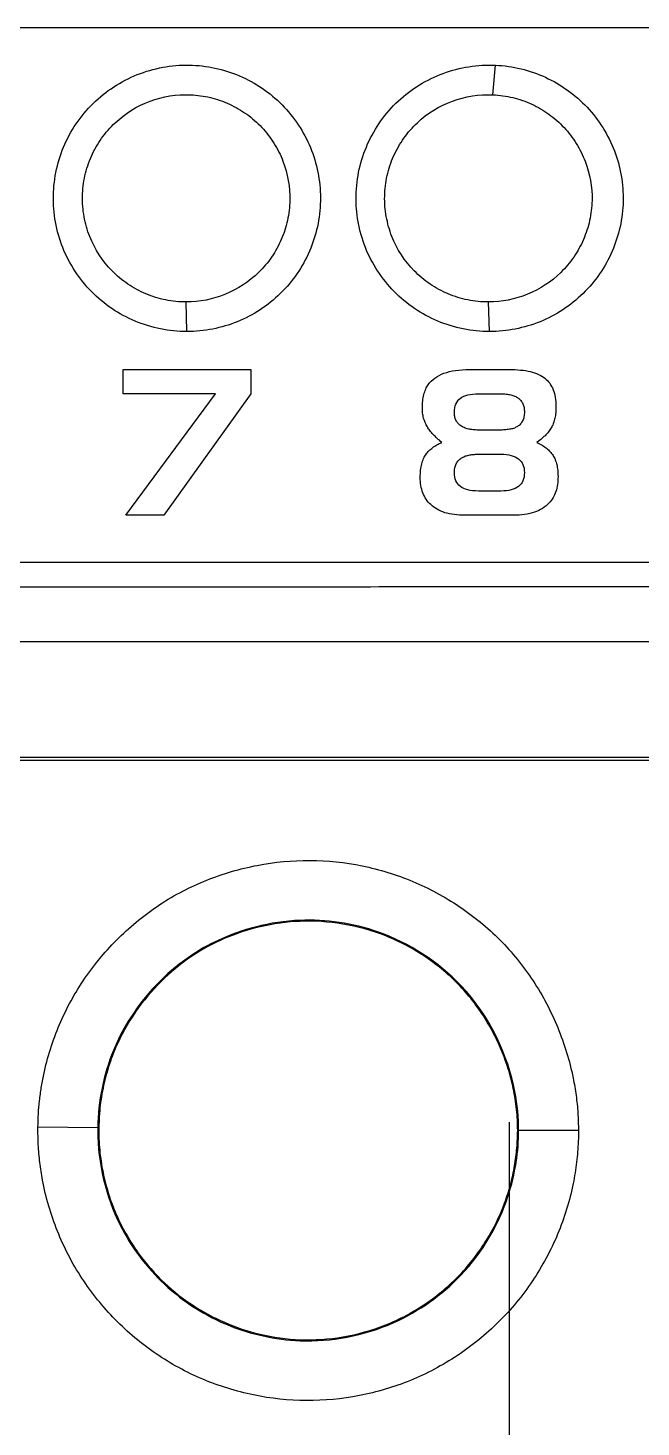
# Model space of a CAD drawing. Header units: inches. Extents: x 15 to 148, y 10 to 111.
# Drawn here: x 141.822 to 142.107, y 101.25 to 101.9 of the extents above; entities that cross this region are included whole.
import ezdxf

# ---------------------------------------------------------------- set-up
doc = ezdxf.new("R2010")
doc.units = ezdxf.units.IN
doc.header["$MEASUREMENT"] = 0
doc.layers.add('BLK_12AWG', color=7, linetype='Continuous')

# ---------------------------------------------------------------- blocks, each defined once
blk = doc.blocks.new('Varia')
at = {"color": 7, "linetype": 'Continuous'}
for p, q in [((165.2195, 100.8405), (162.0019, 100.8405)), ((164.2001, 100.7784), (164.2025, 100.8059)), ((163.9161, 100.5585), (163.9154, 100.586)), ((164.197, 100.5585), (164.1959, 100.586)), ((163.8568, 100.5006), (163.8568, 100.5233)), ((163.8568, 100.5233), (163.9753, 100.5233)), ((163.9753, 100.5233), (163.9753, 100.5006)), ((164.1502, 100.5178), (164.1524, 100.5188)), ((164.1524, 100.5188), (164.1547, 100.5198)), ((164.1547, 100.5198), (164.1572, 100.5206)), ((164.1572, 100.5206), (164.1598, 100.5213)), ((164.1598, 100.5213), (164.1626, 100.5219)), ((164.1626, 100.5219), (164.1655, 100.5224)), ((164.1655, 100.5224), (164.1685, 100.5228)), ((164.1685, 100.5228), (164.1717, 100.5231)), ((164.1717, 100.5231), (164.175, 100.5233)), ((164.175, 100.5233), (164.1785, 100.5233)), ((164.1785, 100.5233), (164.215, 100.5233)), ((164.215, 100.5233), (164.2178, 100.5233)), ((164.2178, 100.5233), (164.2205, 100.5232)), ((164.2205, 100.5232), (164.2232, 100.523)), ((164.2232, 100.523), (164.2257, 100.5228)), ((164.2257, 100.5228), (164.2281, 100.5225)), ((164.2281, 100.5225), (164.2305, 100.5222)), ((164.2305, 100.5222), (164.2327, 100.5217)), ((164.2327, 100.5217), (164.2348, 100.5213)), ((164.2348, 100.5213), (164.2369, 100.5207)), ((164.2369, 100.5207), (164.2388, 100.5201)), ((164.2388, 100.5201), (164.2406, 100.5195)), ((164.2406, 100.5195), (164.2424, 100.5187)), ((164.2424, 100.5187), (164.244, 100.5179)), ((164.1377, 100.5049), (164.1382, 100.5061)), ((164.1382, 100.5061), (164.1388, 100.5071)), ((164.1388, 100.5071), (164.1394, 100.5082)), ((164.1394, 100.5082), (164.1401, 100.5091)), ((164.1401, 100.5091), (164.1414, 100.5108)), ((164.1414, 100.5108), (164.1429, 100.5125)), ((164.1429, 100.5125), (164.1445, 100.5139)), ((164.1445, 100.5139), (164.1463, 100.5153)), ((164.1463, 100.5153), (164.1481, 100.5166)), ((164.1481, 100.5166), (164.1502, 100.5178)), ((164.244, 100.5179), (164.2456, 100.5171)), ((164.2456, 100.5171), (164.247, 100.5161)), ((164.247, 100.5161), (164.2483, 100.5152)), ((164.2483, 100.5152), (164.2496, 100.5141)), ((164.2496, 100.5141), (164.2507, 100.513)), ((164.2507, 100.513), (164.2518, 100.5117)), ((164.2518, 100.5117), (164.2528, 100.5105)), ((164.2528, 100.5105), (164.2537, 100.5091)), ((164.2537, 100.5091), (164.2546, 100.5076)), ((164.2546, 100.5076), (164.2554, 100.5061)), ((164.2554, 100.5061), (164.256, 100.5045)), ((163.9427, 100.5006), (163.8568, 100.5006)), ((163.8595, 100.3879), (163.9427, 100.5006)), ((163.9753, 100.5006), (163.8948, 100.3879)), ((164.1348, 100.4925), (164.135, 100.4941)), ((164.135, 100.4941), (164.1352, 100.4956)), ((164.1352, 100.4956), (164.1354, 100.4971)), ((164.1354, 100.4971), (164.1357, 100.4985)), ((164.1357, 100.4985), (164.136, 100.4999)), ((164.136, 100.4999), (164.1364, 100.5012)), ((164.1364, 100.5012), (164.1368, 100.5025)), ((164.1368, 100.5025), (164.1372, 100.5038)), ((164.1372, 100.5038), (164.1377, 100.5049)), ((164.1657, 100.4912), (164.1665, 100.4927)), ((164.1665, 100.4927), (164.1675, 100.4941)), ((164.1675, 100.4941), (164.1686, 100.4954)), ((164.1686, 100.4954), (164.1699, 100.4965)), ((164.1699, 100.4965), (164.1714, 100.4975)), ((164.1714, 100.4975), (164.173, 100.4984)), ((164.173, 100.4984), (164.1749, 100.4991)), ((164.1749, 100.4991), (164.1769, 100.4997)), ((164.1769, 100.4997), (164.179, 100.5002)), ((164.179, 100.5002), (164.1814, 100.5005)), ((164.1814, 100.5005), (164.1839, 100.5007)), ((164.1839, 100.5007), (164.1866, 100.5008)), ((164.2074, 100.5008), (164.2087, 100.5008)), ((164.2087, 100.5008), (164.2099, 100.5007)), ((164.2099, 100.5007), (164.2111, 100.5007)), ((164.2111, 100.5007), (164.2123, 100.5005)), ((164.2123, 100.5005), (164.2135, 100.5004)), ((164.2135, 100.5004), (164.2146, 100.5002)), ((164.2146, 100.5002), (164.2156, 100.5)), ((164.2156, 100.5), (164.2167, 100.4998)), ((164.2167, 100.4998), (164.2177, 100.4995)), ((164.2177, 100.4995), (164.2186, 100.4992)), ((164.2186, 100.4992), (164.2195, 100.4989)), ((164.2195, 100.4989), (164.2204, 100.4985)), ((164.2204, 100.4985), (164.2213, 100.4981)), ((164.2213, 100.4981), (164.2221, 100.4977)), ((164.2221, 100.4977), (164.2229, 100.4972)), ((164.2229, 100.4972), (164.2236, 100.4967)), ((164.2236, 100.4967), (164.2243, 100.4962)), ((164.2243, 100.4962), (164.2249, 100.4956)), ((164.2249, 100.4956), (164.2255, 100.495)), ((164.2255, 100.495), (164.2261, 100.4944)), ((164.2261, 100.4944), (164.2266, 100.4937)), ((164.2266, 100.4937), (164.2271, 100.493)), ((164.2271, 100.493), (164.2275, 100.4922)), ((164.256, 100.5045), (164.2566, 100.5029)), ((164.2566, 100.5029), (164.2572, 100.5011)), ((164.2572, 100.5011), (164.2576, 100.4993)), ((164.2576, 100.4993), (164.258, 100.4974)), ((164.258, 100.4974), (164.2583, 100.4954)), ((164.2583, 100.4954), (164.2585, 100.4933)), ((164.2585, 100.4933), (164.2586, 100.4912)), ((164.1346, 100.4874), (164.1347, 100.4892)), ((164.1347, 100.4862), (164.1346, 100.4874)), ((164.1347, 100.4908), (164.1348, 100.4925)), ((164.1347, 100.4892), (164.1347, 100.4908)), ((164.1347, 100.485), (164.1347, 100.4862)), ((164.1348, 100.4838), (164.1347, 100.485)), ((164.1349, 100.4827), (164.1348, 100.4838)), ((164.1351, 100.4815), (164.1349, 100.4827)), ((164.1353, 100.4804), (164.1351, 100.4815)), ((164.1355, 100.4793), (164.1353, 100.4804)), ((164.1643, 100.4837), (164.1644, 100.4858)), ((164.1643, 100.4827), (164.1643, 100.4837)), ((164.1644, 100.4816), (164.1643, 100.4827)), ((164.1644, 100.4858), (164.1647, 100.4877)), ((164.1645, 100.4806), (164.1644, 100.4816)), ((164.1647, 100.4797), (164.1645, 100.4806)), ((164.1647, 100.4877), (164.1651, 100.4895)), ((164.1649, 100.4787), (164.1647, 100.4797)), ((164.1651, 100.4895), (164.1657, 100.4912)), ((164.2275, 100.4922), (164.2279, 100.4914)), ((164.2279, 100.4914), (164.2282, 100.4906)), ((164.2282, 100.4906), (164.2285, 100.4897)), ((164.2285, 100.4897), (164.2288, 100.4888)), ((164.2288, 100.4888), (164.229, 100.4879)), ((164.2291, 100.4804), (164.2289, 100.4794)), ((164.229, 100.4879), (164.2291, 100.4869)), ((164.2291, 100.4869), (164.2292, 100.4859)), ((164.2292, 100.4815), (164.2291, 100.4804)), ((164.2292, 100.4859), (164.2293, 100.4848)), ((164.2293, 100.4826), (164.2292, 100.4815)), ((164.2293, 100.4848), (164.2293, 100.4837)), ((164.2293, 100.4837), (164.2293, 100.4826)), ((164.2581, 100.4806), (164.2579, 100.4794)), ((164.2582, 100.4819), (164.2581, 100.4806)), ((164.2584, 100.4833), (164.2582, 100.4819)), ((164.2585, 100.4846), (164.2584, 100.4833)), ((164.2586, 100.486), (164.2585, 100.4846)), ((164.2586, 100.4912), (164.2586, 100.489)), ((164.2586, 100.489), (164.2586, 100.4875)), ((164.2586, 100.4875), (164.2586, 100.486)), ((164.1358, 100.4782), (164.1355, 100.4793)), ((164.1361, 100.4771), (164.1358, 100.4782)), ((164.1365, 100.476), (164.1361, 100.4771)), ((164.1368, 100.475), (164.1365, 100.476)), ((164.1373, 100.4739), (164.1368, 100.475)), ((164.1377, 100.4729), (164.1373, 100.4739)), ((164.1382, 100.4719), (164.1377, 100.4729)), ((164.1387, 100.4709), (164.1382, 100.4719)), ((164.1393, 100.47), (164.1387, 100.4709)), ((164.1398, 100.4691), (164.1393, 100.47)), ((164.1404, 100.4682), (164.1398, 100.4691)), ((164.141, 100.4674), (164.1404, 100.4682)), ((164.1417, 100.4665), (164.141, 100.4674)), ((164.1651, 100.4778), (164.1649, 100.4787)), ((164.1654, 100.477), (164.1651, 100.4778)), ((164.1658, 100.4762), (164.1654, 100.477)), ((164.1662, 100.4754), (164.1658, 100.4762)), ((164.1666, 100.4747), (164.1662, 100.4754)), ((164.1671, 100.474), (164.1666, 100.4747)), ((164.1676, 100.4733), (164.1671, 100.474)), ((164.1682, 100.4727), (164.1676, 100.4733)), ((164.1688, 100.4721), (164.1682, 100.4727)), ((164.1695, 100.4715), (164.1688, 100.4721)), ((164.1702, 100.471), (164.1695, 100.4715)), ((164.171, 100.4705), (164.1702, 100.471)), ((164.1718, 100.4701), (164.171, 100.4705)), ((164.1726, 100.4696), (164.1718, 100.4701)), ((164.1735, 100.4693), (164.1726, 100.4696)), ((164.1744, 100.4689), (164.1735, 100.4693)), ((164.1753, 100.4686), (164.1744, 100.4689)), ((164.1763, 100.4683), (164.1753, 100.4686)), ((164.1773, 100.468), (164.1763, 100.4683)), ((164.1783, 100.4678), (164.1773, 100.468)), ((164.1794, 100.4676), (164.1783, 100.4678)), ((164.1805, 100.4674), (164.1794, 100.4676)), ((164.1817, 100.4673), (164.1805, 100.4674)), ((164.1829, 100.4672), (164.1817, 100.4673)), ((164.1841, 100.4671), (164.1829, 100.4672)), ((164.1853, 100.467), (164.1841, 100.4671)), ((164.1866, 100.467), (164.1853, 100.467)), ((164.2087, 100.467), (164.2074, 100.467)), ((164.2099, 100.4671), (164.2087, 100.467)), ((164.2111, 100.4671), (164.2099, 100.4671)), ((164.2122, 100.4672), (164.2111, 100.4671)), ((164.2133, 100.4674), (164.2122, 100.4672)), ((164.2144, 100.4675), (164.2133, 100.4674)), ((164.2154, 100.4677), (164.2144, 100.4675)), ((164.2164, 100.4679), (164.2154, 100.4677)), ((164.2174, 100.4681), (164.2164, 100.4679)), ((164.2183, 100.4683), (164.2174, 100.4681)), ((164.2191, 100.4686), (164.2183, 100.4683)), ((164.22, 100.4689), (164.2191, 100.4686)), ((164.2208, 100.4692), (164.22, 100.4689)), ((164.2215, 100.4696), (164.2208, 100.4692)), ((164.2222, 100.4699), (164.2215, 100.4696)), ((164.2229, 100.4703), (164.2222, 100.4699)), ((164.2237, 100.4709), (164.2229, 100.4703)), ((164.2244, 100.4714), (164.2237, 100.4709)), ((164.2251, 100.472), (164.2244, 100.4714)), ((164.2257, 100.4727), (164.2251, 100.472)), ((164.2263, 100.4734), (164.2257, 100.4727)), ((164.2268, 100.4741), (164.2263, 100.4734)), ((164.2273, 100.4749), (164.2268, 100.4741)), ((164.2277, 100.4757), (164.2273, 100.4749)), ((164.2281, 100.4766), (164.2277, 100.4757)), ((164.2284, 100.4775), (164.2281, 100.4766)), ((164.2287, 100.4784), (164.2284, 100.4775)), ((164.2289, 100.4794), (164.2287, 100.4784)), ((164.2531, 100.4672), (164.2524, 100.4663)), ((164.2537, 100.4681), (164.2531, 100.4672)), ((164.2542, 100.469), (164.2537, 100.4681)), ((164.2547, 100.4699), (164.2542, 100.469)), ((164.2552, 100.4708), (164.2547, 100.4699)), ((164.2556, 100.4717), (164.2552, 100.4708)), ((164.2561, 100.4727), (164.2556, 100.4717)), ((164.2564, 100.4737), (164.2561, 100.4727)), ((164.2568, 100.4748), (164.2564, 100.4737)), ((164.2571, 100.4759), (164.2568, 100.4748)), ((164.2574, 100.477), (164.2571, 100.4759)), ((164.2576, 100.4782), (164.2574, 100.477)), ((164.2579, 100.4794), (164.2576, 100.4782)), ((164.1423, 100.4656), (164.1417, 100.4665)), ((164.1431, 100.4647), (164.1423, 100.4656)), ((164.1438, 100.4639), (164.1431, 100.4647)), ((164.1447, 100.463), (164.1438, 100.4639)), ((164.1455, 100.4621), (164.1447, 100.463)), ((164.1464, 100.4612), (164.1455, 100.4621)), ((164.1474, 100.4602), (164.1464, 100.4612)), ((164.1483, 100.4593), (164.1474, 100.4602)), ((164.1481, 100.4533), (164.1492, 100.4539)), ((164.1494, 100.4584), (164.1483, 100.4593)), ((164.1492, 100.4539), (164.1503, 100.4545)), ((164.1504, 100.4575), (164.1494, 100.4584)), ((164.1503, 100.4545), (164.1515, 100.455)), ((164.1515, 100.4565), (164.1504, 100.4575)), ((164.1527, 100.4556), (164.1515, 100.4565)), ((164.1515, 100.455), (164.1527, 100.4556)), ((164.2422, 100.4565), (164.241, 100.4556)), ((164.241, 100.4556), (164.2422, 100.455)), ((164.2433, 100.4574), (164.2422, 100.4565)), ((164.2422, 100.455), (164.2434, 100.4543)), ((164.2445, 100.4583), (164.2433, 100.4574)), ((164.2434, 100.4543), (164.2446, 100.4537)), ((164.2455, 100.4592), (164.2445, 100.4583)), ((164.2446, 100.4537), (164.2458, 100.453)), ((164.2465, 100.4601), (164.2455, 100.4592)), ((164.2475, 100.461), (164.2465, 100.4601)), ((164.2485, 100.4618), (164.2475, 100.461)), ((164.2493, 100.4627), (164.2485, 100.4618)), ((164.2502, 100.4636), (164.2493, 100.4627)), ((164.251, 100.4645), (164.2502, 100.4636)), ((164.2517, 100.4654), (164.251, 100.4645)), ((164.2524, 100.4663), (164.2517, 100.4654)), ((164.1357, 100.4405), (164.1363, 100.4417)), ((164.1363, 100.4417), (164.1369, 100.4427)), ((164.1369, 100.4427), (164.1375, 100.4437)), ((164.1375, 100.4437), (164.1381, 100.4447)), ((164.1381, 100.4447), (164.1387, 100.4455)), ((164.1387, 100.4455), (164.1394, 100.4463)), ((164.1394, 100.4463), (164.1401, 100.4471)), ((164.1401, 100.4471), (164.1409, 100.4479)), ((164.1409, 100.4479), (164.1416, 100.4486)), ((164.1416, 100.4486), (164.1424, 100.4493)), ((164.1424, 100.4493), (164.1433, 100.45)), ((164.1433, 100.45), (164.1442, 100.4507)), ((164.1442, 100.4507), (164.1451, 100.4514)), ((164.1451, 100.4514), (164.1461, 100.4521)), ((164.1461, 100.4521), (164.1471, 100.4527)), ((164.1471, 100.4527), (164.1481, 100.4533)), ((164.1695, 100.4401), (164.1703, 100.4407)), ((164.1703, 100.4407), (164.1711, 100.4412)), ((164.1711, 100.4412), (164.1718, 100.4416)), ((164.1718, 100.4416), (164.1725, 100.442)), ((164.1725, 100.442), (164.1732, 100.4423)), ((164.1732, 100.4423), (164.174, 100.4427)), ((164.174, 100.4427), (164.1748, 100.443)), ((164.1748, 100.443), (164.1757, 100.4432)), ((164.1757, 100.4432), (164.1766, 100.4435)), ((164.1766, 100.4435), (164.1776, 100.4437)), ((164.1776, 100.4437), (164.1786, 100.4439)), ((164.1786, 100.4439), (164.1796, 100.4441)), ((164.1796, 100.4441), (164.1806, 100.4442)), ((164.1806, 100.4442), (164.1818, 100.4443)), ((164.1818, 100.4443), (164.1829, 100.4444)), ((164.1829, 100.4444), (164.1841, 100.4445)), ((164.1841, 100.4445), (164.1853, 100.4445)), ((164.1853, 100.4445), (164.1866, 100.4445)), ((164.2075, 100.4445), (164.2101, 100.4445)), ((164.2101, 100.4445), (164.2126, 100.4443)), ((164.2126, 100.4443), (164.2149, 100.4439)), ((164.2149, 100.4439), (164.217, 100.4435)), ((164.217, 100.4435), (164.219, 100.4429)), ((164.219, 100.4429), (164.2208, 100.4421)), ((164.2208, 100.4421), (164.2224, 100.4413)), ((164.2224, 100.4413), (164.2239, 100.4403)), ((164.2458, 100.453), (164.2468, 100.4523)), ((164.2468, 100.4523), (164.2479, 100.4516)), ((164.2479, 100.4516), (164.2489, 100.4509)), ((164.2489, 100.4509), (164.2498, 100.4501)), ((164.2498, 100.4501), (164.2507, 100.4494)), ((164.2507, 100.4494), (164.2516, 100.4486)), ((164.2516, 100.4486), (164.2524, 100.4478)), ((164.2524, 100.4478), (164.2532, 100.4469)), ((164.2532, 100.4469), (164.254, 100.4461)), ((164.254, 100.4461), (164.2546, 100.4452)), ((164.2546, 100.4452), (164.2553, 100.4444)), ((164.2553, 100.4444), (164.2559, 100.4435)), ((164.2559, 100.4435), (164.2565, 100.4425)), ((164.2565, 100.4425), (164.257, 100.4416)), ((164.257, 100.4416), (164.2575, 100.4405)), ((164.1328, 100.4266), (164.1329, 100.4282)), ((164.1329, 100.4282), (164.133, 100.4298)), ((164.133, 100.4298), (164.1332, 100.4313)), ((164.1332, 100.4313), (164.1335, 100.4328)), ((164.1335, 100.4328), (164.1337, 100.4342)), ((164.1337, 100.4342), (164.1341, 100.4356)), ((164.1341, 100.4356), (164.1344, 100.4369)), ((164.1344, 100.4369), (164.1348, 100.4381)), ((164.1348, 100.4381), (164.1353, 100.4394)), ((164.1353, 100.4394), (164.1357, 100.4405)), ((164.1643, 100.4286), (164.1644, 100.4298)), ((164.1643, 100.4275), (164.1643, 100.4286)), ((164.1644, 100.4298), (164.1646, 100.4308)), ((164.1646, 100.4308), (164.1647, 100.4319)), ((164.1647, 100.4319), (164.165, 100.4329)), ((164.165, 100.4329), (164.1653, 100.4338)), ((164.1653, 100.4338), (164.1656, 100.4348)), ((164.1656, 100.4348), (164.166, 100.4357)), ((164.166, 100.4357), (164.1665, 100.4365)), ((164.1665, 100.4365), (164.167, 100.4373)), ((164.167, 100.4373), (164.1675, 100.438)), ((164.1675, 100.438), (164.1681, 100.4388)), ((164.1681, 100.4388), (164.1688, 100.4394)), ((164.1688, 100.4394), (164.1695, 100.4401)), ((164.2239, 100.4403), (164.2251, 100.4391)), ((164.2251, 100.4391), (164.2262, 100.4379)), ((164.2262, 100.4379), (164.2272, 100.4365)), ((164.2272, 100.4365), (164.228, 100.4349)), ((164.228, 100.4349), (164.2285, 100.4332)), ((164.2285, 100.4332), (164.229, 100.4315)), ((164.229, 100.4315), (164.2292, 100.4295)), ((164.2292, 100.4295), (164.2293, 100.4275)), ((164.2575, 100.4405), (164.2579, 100.4395)), ((164.2579, 100.4395), (164.2583, 100.4384)), ((164.2583, 100.4384), (164.2587, 100.4373)), ((164.2587, 100.4373), (164.2591, 100.4361)), ((164.2591, 100.4361), (164.2594, 100.4349)), ((164.2594, 100.4349), (164.2597, 100.4336)), ((164.2597, 100.4336), (164.2599, 100.4324)), ((164.2599, 100.4324), (164.2601, 100.431)), ((164.2601, 100.431), (164.2603, 100.4297)), ((164.2603, 100.4297), (164.2604, 100.4282)), ((164.2604, 100.4282), (164.2605, 100.4268)), ((164.1327, 100.4249), (164.1328, 100.4266)), ((164.1327, 100.4232), (164.1327, 100.4249)), ((164.1327, 100.4212), (164.1327, 100.4232)), ((164.1328, 100.4192), (164.1327, 100.4212)), ((164.133, 100.4173), (164.1328, 100.4192)), ((164.1333, 100.4155), (164.133, 100.4173)), ((164.1336, 100.4137), (164.1333, 100.4155)), ((164.1644, 100.4254), (164.1643, 100.4275)), ((164.1647, 100.4234), (164.1644, 100.4254)), ((164.1651, 100.4216), (164.1647, 100.4234)), ((164.1657, 100.42), (164.1651, 100.4216)), ((164.1665, 100.4184), (164.1657, 100.42)), ((164.1674, 100.417), (164.1665, 100.4184)), ((164.1686, 100.4158), (164.1674, 100.417)), ((164.1699, 100.4146), (164.1686, 100.4158)), ((164.1713, 100.4136), (164.1699, 100.4146)), ((164.2239, 100.4146), (164.2224, 100.4136)), ((164.2251, 100.4158), (164.2239, 100.4146)), ((164.2262, 100.417), (164.2251, 100.4158)), ((164.2272, 100.4184), (164.2262, 100.417)), ((164.228, 100.42), (164.2272, 100.4184)), ((164.2285, 100.4216), (164.228, 100.42)), ((164.229, 100.4234), (164.2285, 100.4216)), ((164.2292, 100.4254), (164.229, 100.4234)), ((164.2293, 100.4275), (164.2292, 100.4254)), ((164.2597, 100.4148), (164.2594, 100.4131)), ((164.26, 100.4165), (164.2597, 100.4148)), ((164.2603, 100.4182), (164.26, 100.4165)), ((164.2604, 100.42), (164.2603, 100.4182)), ((164.2605, 100.4219), (164.2604, 100.42)), ((164.2605, 100.4268), (164.2605, 100.4253)), ((164.2605, 100.4253), (164.2606, 100.4238)), ((164.2606, 100.4238), (164.2605, 100.4219)), ((164.1341, 100.412), (164.1336, 100.4137)), ((164.1345, 100.4103), (164.1341, 100.412)), ((164.1351, 100.4087), (164.1345, 100.4103)), ((164.1358, 100.4071), (164.1351, 100.4087)), ((164.1365, 100.4056), (164.1358, 100.4071)), ((164.1373, 100.4042), (164.1365, 100.4056)), ((164.1381, 100.4028), (164.1373, 100.4042)), ((164.1391, 100.4014), (164.1381, 100.4028)), ((164.173, 100.4128), (164.1713, 100.4136)), ((164.1748, 100.412), (164.173, 100.4128)), ((164.1768, 100.4114), (164.1748, 100.412)), ((164.179, 100.411), (164.1768, 100.4114)), ((164.1813, 100.4106), (164.179, 100.411)), ((164.1839, 100.4105), (164.1813, 100.4106)), ((164.1866, 100.4104), (164.1839, 100.4105)), ((164.2101, 100.4105), (164.2075, 100.4104)), ((164.2126, 100.4106), (164.2101, 100.4105)), ((164.2149, 100.411), (164.2126, 100.4106)), ((164.217, 100.4114), (164.2149, 100.411)), ((164.219, 100.412), (164.217, 100.4114)), ((164.2208, 100.4128), (164.219, 100.412)), ((164.2224, 100.4136), (164.2208, 100.4128)), ((164.2542, 100.4017), (164.2532, 100.4005)), ((164.255, 100.4029), (164.2542, 100.4017)), ((164.2559, 100.4043), (164.255, 100.4029)), ((164.2566, 100.4056), (164.2559, 100.4043)), ((164.2573, 100.407), (164.2566, 100.4056)), ((164.2579, 100.4085), (164.2573, 100.407)), ((164.2585, 100.41), (164.2579, 100.4085)), ((164.259, 100.4115), (164.2585, 100.41)), ((164.2594, 100.4131), (164.259, 100.4115)), ((164.1401, 100.4002), (164.1391, 100.4014)), ((164.1412, 100.3989), (164.1401, 100.4002)), ((164.1424, 100.3978), (164.1412, 100.3989)), ((164.1437, 100.3966), (164.1424, 100.3978)), ((164.1452, 100.3954), (164.1437, 100.3966)), ((164.1467, 100.3944), (164.1452, 100.3954)), ((164.1483, 100.3934), (164.1467, 100.3944)), ((164.15, 100.3925), (164.1483, 100.3934)), ((164.1518, 100.3917), (164.15, 100.3925)), ((164.1537, 100.391), (164.1518, 100.3917)), ((164.1556, 100.3903), (164.1537, 100.391)), ((164.1577, 100.3898), (164.1556, 100.3903)), ((164.1598, 100.3893), (164.1577, 100.3898)), ((164.162, 100.3888), (164.1598, 100.3893)), ((164.1643, 100.3885), (164.162, 100.3888)), ((164.2319, 100.389), (164.2295, 100.3886)), ((164.2343, 100.3895), (164.2319, 100.389)), ((164.2365, 100.3901), (164.2343, 100.3895)), ((164.2386, 100.3907), (164.2365, 100.3901)), ((164.2407, 100.3915), (164.2386, 100.3907)), ((164.2426, 100.3923), (164.2407, 100.3915)), ((164.2444, 100.3933), (164.2426, 100.3923)), ((164.2462, 100.3943), (164.2444, 100.3933)), ((164.2478, 100.3954), (164.2462, 100.3943)), ((164.2494, 100.3966), (164.2478, 100.3954)), ((164.2509, 100.3979), (164.2494, 100.3966)), ((164.2522, 100.3993), (164.2509, 100.3979)), ((164.2532, 100.4005), (164.2522, 100.3993)), ((163.8948, 100.3879), (163.8595, 100.3879)), ((164.1667, 100.3882), (164.1643, 100.3885)), ((164.1692, 100.388), (164.1667, 100.3882)), ((164.1718, 100.3879), (164.1692, 100.388)), ((164.1744, 100.3879), (164.1718, 100.3879)), ((164.2188, 100.3879), (164.1744, 100.3879)), ((164.2217, 100.3879), (164.2188, 100.3879)), ((164.2244, 100.3881), (164.2217, 100.3879)), ((164.227, 100.3883), (164.2244, 100.3881)), ((164.2295, 100.3886), (164.227, 100.3883)), ((165.1712, 100.2703), (162.0982, 100.2703)), ((165.1238, 100.2703), (162.1458, 100.2703)), ((161.9117, 100.1632), (165.0906, 100.1632)), ((161.9117, 100.1603), (165.0906, 100.1603)), ((163.8333, 99.819), (163.7778, 99.8197)), ((163.8333, 99.8165), (163.8342, 99.8165)), ((164.2231, 99.8165), (164.224, 99.8165)), ((164.2795, 99.8165), (164.224, 99.8165))]:
    blk.add_line(p, q, dxfattribs=at)
for points, knots in [([(163.9161, 100.5585), (163.9078, 100.5585), (163.8996, 100.5593), (163.8835, 100.5626), (163.8756, 100.565), (163.8604, 100.5714), (163.8532, 100.5752), (163.8396, 100.5845), (163.8332, 100.5898), (163.8161, 100.6073), (163.8068, 100.6214), (163.7978, 100.6442), (163.7955, 100.6522), (163.7926, 100.6684), (163.792, 100.6766), (163.7923, 100.693), (163.7933, 100.7013), (163.7969, 100.7173), (163.7994, 100.725), (163.8095, 100.7477), (163.8192, 100.7612), (163.8373, 100.7781), (163.8438, 100.7831), (163.8577, 100.7917), (163.8652, 100.7954), (163.8882, 100.8039), (163.9048, 100.8066), (163.9213, 100.8059)], [0, 0, 0, 0, 0.0625, 0.0625, 0.125, 0.125, 0.1875, 0.1875, 0.25, 0.25, 0.375, 0.375, 0.4375, 0.4375, 0.5, 0.5, 0.5625, 0.5625, 0.625, 0.625, 0.75, 0.75, 0.8125, 0.8125, 0.875, 0.875, 1, 1, 1, 1]), ([(163.9213, 100.8059), (163.9294, 100.8056), (163.9373, 100.8044), (163.9528, 100.8007), (163.9604, 100.7981), (163.975, 100.7914), (163.9819, 100.7874), (163.9949, 100.7781), (164.001, 100.7728), (164.0119, 100.7611), (164.0168, 100.7548), (164.0253, 100.7413), (164.0289, 100.734), (164.0375, 100.7118), (164.0403, 100.6956), (164.0398, 100.6717), (164.0389, 100.6637), (164.0354, 100.648), (164.033, 100.6405), (164.0266, 100.6258), (164.0227, 100.6187), (164.0137, 100.6056), (164.0085, 100.5995), (163.9913, 100.5826), (163.9778, 100.5737), (163.9554, 100.5646), (163.9478, 100.5624), (163.9322, 100.5593), (163.9241, 100.5585), (163.9161, 100.5585)], [0, 0, 0, 0, 0.0625, 0.0625, 0.125, 0.125, 0.1875, 0.1875, 0.25, 0.25, 0.3125, 0.3125, 0.375, 0.375, 0.5, 0.5, 0.5625, 0.5625, 0.625, 0.625, 0.6875, 0.6875, 0.75, 0.75, 0.875, 0.875, 0.9375, 0.9375, 1, 1, 1, 1]), ([(164.197, 100.5585), (164.1887, 100.5585), (164.1806, 100.5593), (164.1645, 100.5626), (164.1565, 100.565), (164.1414, 100.5714), (164.1342, 100.5753), (164.1206, 100.5845), (164.1142, 100.5898), (164.097, 100.6074), (164.0878, 100.6215), (164.0787, 100.6443), (164.0765, 100.6523), (164.0736, 100.6685), (164.0729, 100.6767), (164.0733, 100.6931), (164.0743, 100.7014), (164.0779, 100.7174), (164.0805, 100.7252), (164.0872, 100.7403), (164.0913, 100.7474), (164.1008, 100.7608), (164.1063, 100.767), (164.1184, 100.7783), (164.1249, 100.7832), (164.1388, 100.7918), (164.1464, 100.7955), (164.1694, 100.804), (164.186, 100.8066), (164.2025, 100.8059)], [0, 0, 0, 0, 0.0625, 0.0625, 0.125, 0.125, 0.1875, 0.1875, 0.25, 0.25, 0.375, 0.375, 0.4375, 0.4375, 0.5, 0.5, 0.5625, 0.5625, 0.625, 0.625, 0.6875, 0.6875, 0.75, 0.75, 0.8125, 0.8125, 0.875, 0.875, 1, 1, 1, 1]), ([(164.2025, 100.8059), (164.2106, 100.8055), (164.2185, 100.8044), (164.2339, 100.8006), (164.2416, 100.798), (164.2561, 100.7913), (164.263, 100.7873), (164.2759, 100.778), (164.2821, 100.7726), (164.293, 100.761), (164.2978, 100.7547), (164.3063, 100.7411), (164.31, 100.7339), (164.3185, 100.7116), (164.3213, 100.6955), (164.3208, 100.6716), (164.3198, 100.6636), (164.3164, 100.6479), (164.3139, 100.6404), (164.3076, 100.6257), (164.3036, 100.6186), (164.2946, 100.6055), (164.2895, 100.5994), (164.2722, 100.5826), (164.2587, 100.5737), (164.2364, 100.5646), (164.2287, 100.5624), (164.2131, 100.5593), (164.2051, 100.5585), (164.197, 100.5585)], [0, 0, 0, 0, 0.0625, 0.0625, 0.125, 0.125, 0.1875, 0.1875, 0.25, 0.25, 0.3125, 0.3125, 0.375, 0.375, 0.5, 0.5, 0.5625, 0.5625, 0.625, 0.625, 0.6875, 0.6875, 0.75, 0.75, 0.875, 0.875, 0.9375, 0.9375, 1, 1, 1, 1]), ([(163.9154, 100.586), (163.9089, 100.586), (163.9026, 100.5866), (163.8901, 100.5891), (163.8839, 100.591), (163.8722, 100.596), (163.8666, 100.599), (163.856, 100.6062), (163.851, 100.6104), (163.8377, 100.624), (163.8306, 100.635), (163.8235, 100.6527), (163.8218, 100.6589), (163.8195, 100.6715), (163.819, 100.6778), (163.8193, 100.6906), (163.82, 100.697), (163.8228, 100.7095), (163.8248, 100.7155), (163.83, 100.7272), (163.8332, 100.7329), (163.8406, 100.7432), (163.8448, 100.748), (163.8588, 100.7612), (163.8698, 100.768), (163.8939, 100.7769), (163.9066, 100.779), (163.9195, 100.7784)], [0, 0, 0, 0, 0.0625, 0.0625, 0.125, 0.125, 0.1875, 0.1875, 0.25, 0.25, 0.375, 0.375, 0.4375, 0.4375, 0.5, 0.5, 0.5625, 0.5625, 0.625, 0.625, 0.6875, 0.6875, 0.75, 0.75, 0.875, 0.875, 1, 1, 1, 1]), ([(164.1959, 100.586), (164.1894, 100.586), (164.1831, 100.5866), (164.1706, 100.5891), (164.1644, 100.5911), (164.1527, 100.596), (164.1471, 100.599), (164.1365, 100.6062), (164.1315, 100.6104), (164.1182, 100.624), (164.111, 100.635), (164.104, 100.6527), (164.1023, 100.659), (164.1, 100.6716), (164.0995, 100.6779), (164.0998, 100.6907), (164.1006, 100.6971), (164.1033, 100.7096), (164.1053, 100.7156), (164.1106, 100.7273), (164.1138, 100.733), (164.1212, 100.7434), (164.1254, 100.7481), (164.1394, 100.7613), (164.1504, 100.7681), (164.1746, 100.777), (164.1873, 100.779), (164.2001, 100.7784)], [0, 0, 0, 0, 0.0625, 0.0625, 0.125, 0.125, 0.1875, 0.1875, 0.25, 0.25, 0.375, 0.375, 0.4375, 0.4375, 0.5, 0.5, 0.5625, 0.5625, 0.625, 0.625, 0.6875, 0.6875, 0.75, 0.75, 0.875, 0.875, 1, 1, 1, 1]), ([(163.9195, 100.7784), (163.9257, 100.7781), (163.9319, 100.7773), (163.9439, 100.7744), (163.9498, 100.7723), (163.9611, 100.7671), (163.9665, 100.764), (163.9766, 100.7568), (163.9813, 100.7526), (163.9898, 100.7436), (163.9936, 100.7387), (164.0002, 100.7281), (164.003, 100.7225), (164.0097, 100.7052), (164.0118, 100.6926), (164.0115, 100.6741), (164.0107, 100.6678), (164.0081, 100.6556), (164.0062, 100.6497), (164.0012, 100.6384), (163.9982, 100.6328), (163.9912, 100.6226), (163.9872, 100.6179), (163.9738, 100.6048), (163.9633, 100.5979), (163.9402, 100.5884), (163.9279, 100.586), (163.9154, 100.586)], [0, 0, 0, 0, 0.0625, 0.0625, 0.125, 0.125, 0.1875, 0.1875, 0.25, 0.25, 0.3125, 0.3125, 0.375, 0.375, 0.5, 0.5, 0.5625, 0.5625, 0.625, 0.625, 0.6875, 0.6875, 0.75, 0.75, 0.875, 0.875, 1, 1, 1, 1]), ([(164.2001, 100.7784), (164.2064, 100.7781), (164.2125, 100.7772), (164.2245, 100.7743), (164.2305, 100.7723), (164.2418, 100.7671), (164.2471, 100.764), (164.2572, 100.7567), (164.2619, 100.7525), (164.2704, 100.7435), (164.2741, 100.7386), (164.2807, 100.728), (164.2835, 100.7224), (164.2902, 100.7051), (164.2924, 100.6925), (164.292, 100.674), (164.2912, 100.6677), (164.2885, 100.6555), (164.2866, 100.6497), (164.2817, 100.6383), (164.2786, 100.6328), (164.2716, 100.6226), (164.2676, 100.6178), (164.2543, 100.6047), (164.2438, 100.5979), (164.2206, 100.5884), (164.2084, 100.586), (164.1959, 100.586)], [0, 0, 0, 0, 0.0625, 0.0625, 0.125, 0.125, 0.1875, 0.1875, 0.25, 0.25, 0.3125, 0.3125, 0.375, 0.375, 0.5, 0.5, 0.5625, 0.5625, 0.625, 0.625, 0.6875, 0.6875, 0.75, 0.75, 0.875, 0.875, 1, 1, 1, 1]), ([(161.9615, 100.3442), (162.51, 100.3442), (163.0608, 100.3442), (163.8871, 100.3442), (164.1623, 100.3442), (164.7117, 100.3442), (164.986, 100.3442), (165.2599, 100.3442)], [0, 0, 0, 0, 0.5, 0.5, 0.75, 0.75, 1, 1, 1, 1]), ([(162.2512, 100.3219), (162.2938, 100.3219), (162.3798, 100.3219), (162.5101, 100.3218), (162.6427, 100.3218), (162.7777, 100.3217), (162.915, 100.3217), (163.0547, 100.3216), (163.1967, 100.3216), (163.3411, 100.3216), (163.4878, 100.3216), (163.6689, 100.3216), (163.8813, 100.3215), (164.122, 100.3216), (164.3561, 100.3216), (164.5835, 100.3216), (164.8043, 100.3217), (164.9491, 100.3217), (165.0204, 100.3218)], [0, 0, 0, 0, 0.046189, 0.09323, 0.14112, 0.189859, 0.239445, 0.289876, 0.341151, 0.393267, 0.446223, 0.500016, 0.589309, 0.676229, 0.760767, 0.842913, 0.92266, 1, 1, 1, 1]), ([(163.7778, 99.8197), (163.7779, 99.8238), (163.7781, 99.8319), (163.7792, 99.8441), (163.7808, 99.8563), (163.7838, 99.8724), (163.789, 99.8922), (163.7975, 99.9152), (163.8082, 99.9373), (163.8254, 99.9651), (163.8519, 99.9966), (163.89, 100.0278), (163.9339, 100.0504), (163.9811, 100.0643), (164.0302, 100.0689), (164.0792, 100.0638), (164.1263, 100.0493), (164.1697, 100.0259), (164.2078, 99.9947), (164.2336, 99.9627), (164.2502, 99.9346), (164.2606, 99.9123), (164.2689, 99.8891), (164.2743, 99.8679), (164.2775, 99.8491), (164.2792, 99.8328), (164.2794, 99.8219), (164.2795, 99.8165)], [0, 0, 0, 0, 0.015653, 0.031275, 0.046902, 0.062571, 0.093909, 0.125114, 0.156236, 0.187647, 0.250132, 0.312597, 0.375055, 0.437536, 0.499992, 0.562465, 0.624924, 0.687402, 0.749865, 0.812309, 0.843476, 0.874867, 0.906214, 0.937448, 0.958444, 0.979263, 1, 1, 1, 1]), ([(164.224, 99.8165), (164.224, 99.8284), (164.2202, 99.8721), (164.1857, 99.9497), (164.1001, 100.0051), (164.0146, 100.0167), (163.9558, 100.0001), (163.8993, 99.9682), (163.8479, 99.9123), (163.8336, 99.8438), (163.8333, 99.819)], [0, 0, 0, 0, 0.0340909, 0.125, 0.1931818, 0.25, 0.3181818, 0.3465909, 0.4431818, 0.498207, 0.498207, 0.498207, 0.498207]), ([(164.2231, 99.8165), (164.223, 99.8198), (164.2229, 99.8263), (164.2221, 99.8361), (164.2209, 99.8458), (164.2191, 99.8554), (164.2168, 99.865), (164.2141, 99.8746), (164.2098, 99.887), (164.2034, 99.9019), (164.1941, 99.9191), (164.1829, 99.9355), (164.1652, 99.9564), (164.1385, 99.9787), (164.1015, 99.9985), (164.0616, 100.0095), (164.0219, 100.0121), (163.9846, 100.0069), (163.9512, 99.9959), (163.9212, 99.98), (163.8942, 99.9583), (163.8699, 99.9308), (163.8535, 99.903), (163.8438, 99.8782), (163.8384, 99.8582), (163.8349, 99.8375), (163.8344, 99.8235), (163.8342, 99.8165)], [0, 0, 0, 0, 0.016028, 0.032025, 0.048034, 0.064097, 0.080258, 0.096557, 0.113036, 0.144677, 0.176125, 0.209374, 0.242096, 0.310328, 0.379278, 0.446956, 0.512175, 0.573739, 0.631024, 0.684054, 0.739939, 0.800239, 0.864001, 0.897282, 0.931143, 0.965732, 1, 1, 1, 1]), ([(164.2795, 99.8165), (164.2795, 99.8132), (164.2794, 99.8066), (164.2788, 99.7968), (164.2778, 99.787), (164.2764, 99.7771), (164.2738, 99.7625), (164.2689, 99.7433), (164.2606, 99.72), (164.2499, 99.6977), (164.2329, 99.6695), (164.2065, 99.6375), (164.168, 99.6061), (164.1241, 99.5828), (164.0765, 99.5687), (164.027, 99.564), (163.9776, 99.5693), (163.9301, 99.584), (163.8865, 99.6078), (163.8484, 99.6397), (163.8225, 99.672), (163.8058, 99.7004), (163.7955, 99.7229), (163.7874, 99.7463), (163.7823, 99.7677), (163.7794, 99.7868), (163.7779, 99.8032), (163.7778, 99.8142), (163.7778, 99.8197)], [0, 0, 0, 0, 0.0125099, 0.025002, 0.037496, 0.0500114, 0.0625676, 0.0938806, 0.1251124, 0.1563403, 0.1876634, 0.2501259, 0.312604, 0.3750688, 0.4375386, 0.5000108, 0.5624678, 0.624948, 0.687407, 0.749885, 0.8123558, 0.8436899, 0.8748918, 0.9060463, 0.9374436, 0.9583842, 0.9792061, 1, 1, 1, 1]), ([(163.8333, 99.8165), (163.8333, 99.7858), (163.8471, 99.7298), (163.888, 99.6776), (163.9239, 99.6503), (163.9619, 99.6307), (164.0242, 99.6157), (164.1055, 99.6301), (164.1787, 99.6822), (164.2117, 99.7403), (164.2225, 99.787), (164.224, 99.8067), (164.224, 99.8165)], [0.5, 0.5, 0.5, 0.5, 0.5681818, 0.625, 0.6590909, 0.6931818, 0.75, 0.8181818, 0.875, 0.9431818, 0.9715909, 1, 1, 1, 1]), ([(163.8342, 99.8165), (163.8343, 99.8131), (163.8344, 99.8061), (163.8353, 99.7957), (163.8367, 99.7853), (163.8393, 99.7717), (163.8438, 99.7551), (163.8511, 99.7363), (163.8602, 99.7186), (163.8741, 99.6974), (163.8941, 99.6746), (163.9213, 99.6533), (163.9511, 99.6371), (163.9846, 99.6261), (164.0219, 99.6208), (164.0616, 99.6236), (164.1014, 99.6346), (164.1384, 99.6544), (164.1702, 99.6812), (164.1948, 99.7133), (164.2091, 99.7424), (164.2167, 99.7661), (164.2204, 99.7832), (164.2226, 99.8001), (164.2229, 99.8111), (164.2231, 99.8165)], [0, 0, 0, 0, 0.017044, 0.034131, 0.05131, 0.068631, 0.102305, 0.135742, 0.167686, 0.199984, 0.260259, 0.315814, 0.369178, 0.426286, 0.488039, 0.55333, 0.620888, 0.68964, 0.757956, 0.823991, 0.887014, 0.916278, 0.945928, 0.972978, 1, 1, 1, 1])]:
    blk.add_open_spline(points, degree=3, knots=knots, dxfattribs=at)
for points in [[(164.1866, 100.5008), (164.1936, 100.5008), (164.2005, 100.5008), (164.2074, 100.5008)], [(164.2074, 100.467), (164.2005, 100.467), (164.1936, 100.467), (164.1866, 100.467)], [(164.1866, 100.4445), (164.1935, 100.4445), (164.2005, 100.4445), (164.2075, 100.4445)], [(164.2075, 100.4104), (164.2005, 100.4104), (164.1935, 100.4104), (164.1866, 100.4104)], [(163.8333, 99.819), (163.8333, 99.8182), (163.8333, 99.8174), (163.8333, 99.8165)]]:
    blk.add_open_spline(points, degree=3, dxfattribs=at)

msp = doc.modelspace()

# ---------------------------------------------------------------- linework, layer by layer
at = {"layer": 'BLK_12AWG'}
msp.add_line((142.04584, 99.34153), (142.04584, 101.39163), dxfattribs=at)

# ---------------------------------------------------------------- block references
at = {"layer": 'BLK_12AWG', "xscale": 0.5, "yscale": 0.5, "zscale": 0.5}
msp.add_blockref('Varia', (59.93813, 51.47947), dxfattribs=at)

doc.saveas('drawing.dxf')
